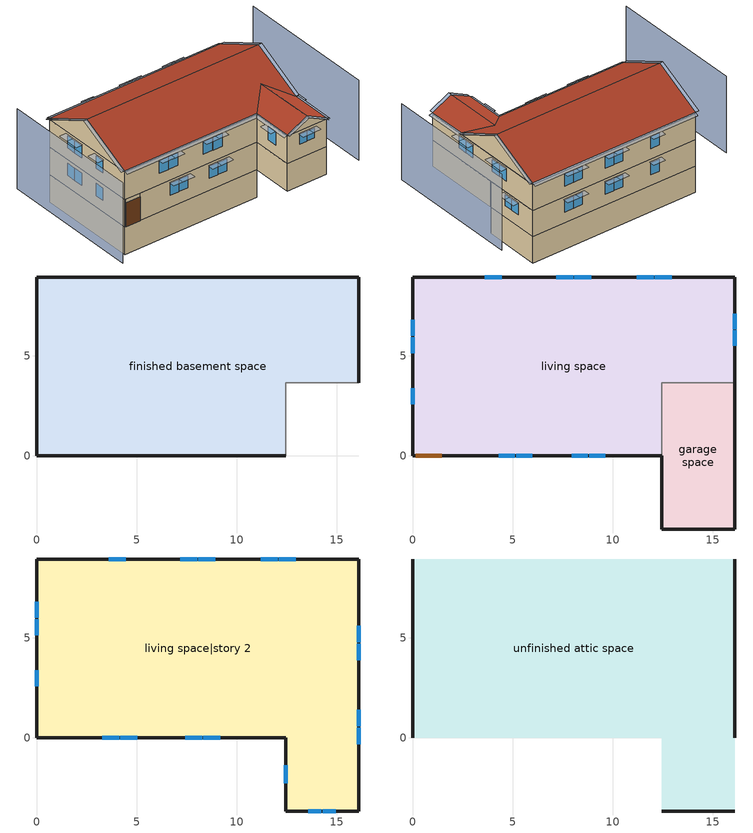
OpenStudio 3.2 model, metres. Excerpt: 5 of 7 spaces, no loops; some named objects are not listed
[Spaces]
finished basement space
 floor foundation (FloorFndGrndFinB): 0,0 0,8.94 16.09,8.94 16.09,3.66 12.43,3.66 12.43,0 z-2.44
 wall foundation (WallFndGrndFinB): 16.09,3.66 16.09,8.94 0,8.94 0,0 12.43,0 z-2.44:0
 wall adiabatic (WallFndGrndFinB): 12.43,0 12.43,3.66 16.09,3.66 z-2.44:0
garage space
 floor foundation (FloorFndGrndUnfinSlab): 12.43,-3.66 12.43,3.66 16.09,3.66 16.09,-3.66 z0
 wall outside (WallExtUninsUnfin): 12.43,0 12.43,-3.66 16.09,-3.66 16.09,3.66 z0:2.44
 wall to living space (WallIntFinInsUnfin Reversed): 16.09,3.66 12.43,3.66 12.43,0 z0:2.44
living space
 floor to finished basement space (FloorFinUninsFin): 0,0 0,8.94 16.09,8.94 16.09,3.66 12.43,3.66 12.43,0 z0
 wall outside (WallExtInsFin): 16.09,3.66 16.09,8.94 0,8.94 0,0 0.13,0 1.48,0 12.43,0 z0:2.44
 window (WindowConstruction): 4.31,0 5.1,0 / 5.16,0 5.96,0 / 7.96,0 8.75,0 / 8.81,0 9.61,0 z1.07:2.13; 12.94,8.94 12.1,8.94 / 12.04,8.94 11.2,8.94 / 8.92,8.94 8.08,8.94 / 8.01,8.94 7.17,8.94 / 4.44,8.94 3.6,8.94 z1.01:2.13; 0,6.8 0,5.99 / 0,5.93 0,5.12 / 0,3.38 0,2.58 z1.06:2.13; 16.09,5.51 16.09,6.27 / 16.09,6.33 16.09,7.09 z1.12:2.13
 door (Door): 0.15,0 1.46,0 z0:2.13
living space|story 2
 floor to garage space (FloorFinInsUnfin): 16.09,3.66 16.09,-3.66 12.43,-3.66 12.43,3.66 z2.44
 floor to living space (FloorFinUninsFin): 16.09,8.94 16.09,3.66 12.43,3.66 12.43,0 0,0 0,8.94 z2.44
 wall outside (WallExtInsFin): 0,8.94 0,0 12.43,0 12.43,-3.66 16.09,-3.66 16.09,8.94 0,8.94 z2.44:4.88
 window (WindowConstruction): 3.27,0 4.11,0 / 4.17,0 5.02,0 / 7.41,0 8.26,0 / 8.32,0 9.17,0 z3.44:4.57; 13.58,-3.66 14.23,-3.66 / 14.29,-3.66 14.94,-3.66 z3.7:4.57; 12.94,8.94 12.1,8.94 / 12.04,8.94 11.2,8.94 / 8.92,8.94 8.08,8.94 / 8.01,8.94 7.17,8.94 / 4.44,8.94 3.6,8.94 z3.45:4.57; 12.43,-1.38 12.43,-2.28 z3.38:4.57; 0,6.8 0,5.99 / 0,5.93 0,5.12 / 0,3.38 0,2.58 z3.49:4.57; 16.09,-0.32 16.09,0.51 / 16.09,0.57 16.09,1.4 / 16.09,3.88 16.09,4.71 / 16.09,4.77 16.09,5.6 z3.46:4.57
unfinished attic space
 floor to living space|story 2 (FloorFinInsUnfinAttic): 16.09,8.94 16.09,0 0,0 0,8.94 z4.88; 12.43,-3.66 12.43,0 16.09,0 16.09,-3.66 z4.88
 wall outside (WallExtUninsUnfin): 0,4.47,7.11 0,8.94,4.88 0,0,4.88; 16.09,4.47,7.11 16.09,0,4.88 16.09,8.94,4.88; 12.43,-3.66,4.88 16.09,-3.66,4.88 14.26,-3.66,5.79
 roof outside (RoofUnfinInsExt): 0,4.47,7.26 16.09,4.47,7.26 16.09,8.94,5.03 0,8.94,5.03; 12.43,0,5.03 12.43,-3.66,5.03 14.26,-3.66,5.94 14.26,1.83,5.94; 16.09,0,5.03 14.26,1.83,5.94 14.26,-3.66,5.94 16.09,-3.66,5.03; 0,4.47,7.26 0,0,5.03 12.43,0,5.03 14.26,1.83,5.94 16.09,0,5.03 16.09,4.47,7.26
shading: -3.05,8.94 -3.05,-3.66 / 19.14,-3.66 19.14,8.94 z0:7.11; 16.39,-3.66,4.88 16.39,0,4.88 16.09,0,5.03 16.09,-3.66,5.03; 14.26,-3.96,5.94 16.09,-3.96,5.03 16.09,-3.66,5.03 14.26,-3.66,5.94; 12.13,0,4.88 12.13,-3.66,4.88 12.43,-3.66,5.03 12.43,0,5.03; 12.43,-3.96,5.03 14.26,-3.96,5.94 14.26,-3.66,5.94 12.43,-3.66,5.03; -0.3,4.47,7.26 -0.3,0,5.03 0,0,5.03 0,4.47,7.26; 0,-0.3,4.88 12.43,-0.3,4.88 12.43,0,5.03 0,0,5.03; 16.39,0,5.03 16.39,4.47,7.26 16.09,4.47,7.26 16.09,0,5.03; -0.3,8.94,5.03 -0.3,4.47,7.26 0,4.47,7.26 0,8.94,5.03; 16.39,4.47,7.26 16.39,8.94,5.03 16.09,8.94,5.03 16.09,4.47,7.26; 16.09,9.24,4.88 0,9.24,4.88 0,8.94,5.03 16.09,8.94,5.03; 16.09,7.24 16.09,6.18 16.7,6.18 16.7,7.24 z2.29; 16.09,6.42 16.09,5.35 16.7,5.35 16.7,6.42 z2.29; 16.09,5.75 16.09,4.62 16.7,4.62 16.7,5.75 z4.72; 16.09,1.56 16.09,0.42 16.7,0.42 16.7,1.56 z4.72; 11.95,8.94 13.09,8.94 13.09,9.55 11.95,9.55 z4.72; 6.11,0 5.01,0 5.01,-0.61 6.11,-0.61 z2.29; 0,2.42 0,3.54 -0.61,3.54 -0.61,2.42 z4.72; 8.41,0 7.26,0 7.26,-0.61 8.41,-0.61 z4.72; 9.76,0 8.66,0 8.66,-0.61 9.76,-0.61 z2.29; 11.04,8.94 12.19,8.94 12.19,9.55 11.04,9.55 z4.72; 5.26,0 4.15,0 4.15,-0.61 5.26,-0.61 z2.29; 14.38,-3.66 13.43,-3.66 13.43,-4.27 14.38,-4.27 z4.72; 4.27,0 3.11,0 3.11,-0.61 4.27,-0.61 z4.72; 0,4.97 0,6.08 -0.61,6.08 -0.61,4.97 z4.72; 9.32,0 8.17,0 8.17,-0.61 9.32,-0.61 z4.72; 5.18,0 4.02,0 4.02,-0.61 5.18,-0.61 z4.72; 7.02,8.94 8.17,8.94 8.17,9.55 7.02,9.55 z4.72; 15.09,-3.66 14.14,-3.66 14.14,-4.27 15.09,-4.27 z4.72; 8.9,0 7.8,0 7.8,-0.61 8.9,-0.61 z2.29; 16.09,4.86 16.09,3.73 16.7,3.73 16.7,4.86 z4.72; 16.09,0.66 16.09,-0.47 16.7,-0.47 16.7,0.66 z4.72; 7.92,8.94 9.07,8.94 9.07,9.55 7.92,9.55 z4.72; 3.45,8.94 4.59,8.94 4.59,9.55 3.45,9.55 z4.72; 12.43,-2.43 12.43,-1.23 11.82,-1.23 11.82,-2.43 z4.72; 7.92,8.94 9.07,8.94 9.07,9.55 7.92,9.55 z2.29; 11.95,8.94 13.09,8.94 13.09,9.55 11.95,9.55 z2.29; 11.04,8.94 12.19,8.94 12.19,9.55 11.04,9.55 z2.29; 7.02,8.94 8.17,8.94 8.17,9.55 7.02,9.55 z2.29; 0,4.97 0,6.08 -0.61,6.08 -0.61,4.97 z2.29; 3.45,8.94 4.59,8.94 4.59,9.55 3.45,9.55 z2.29; 0,5.84 0,6.95 -0.61,6.95 -0.61,5.84 z4.72; 0,5.84 0,6.95 -0.61,6.95 -0.61,5.84 z2.29; 0,2.42 0,3.54 -0.61,3.54 -0.61,2.42 z2.29
[Site]
Denver Intl Ap_CO_USA: Latitude {deg}=39.83; Longitude {deg}=-104.65; Time Zone {hr}=-7; Elevation {m}=1650; Terrain=Suburbs
[ClimateZones]
Climate Zone Institution Name 1=Building America; Climate Zone Document Year 1=0; Climate Zone Value 1=Cold
[Site:WaterMainsTemperature]
Calculation Method=Correlation; Annual Average Outdoor Air Temperature {C}=10.8753; Maximum Difference In Monthly Average Outdoor Air Temperatures {deltaC}=23.1524
[Site:GroundTemperature:Deep]
10.8753, 10.8753, 10.8753, 10.8753, 10.8753, 10.8753, 10.8753, 10.8753, 10.8753, 10.8753, 10.8753, 10.8753
[Building]
Building 1: North Axis {deg}=202.5; Standards Number of Stories=3; Standards Number of Above Ground Stories=2; Standards Building Type=singlefamilydetached; Standards Number of Living Units=1
[Material] Roughness=Rough
Name | Thickness {m} | Conductivity {W/m-K} | Density {kg/m3} | Specific Heat {J/kg-K} | Thermal Absorptance | Solar Absorptance | Visible Absorptance
Drywall 0.5 in. | 0.0127 | 0.160291 | 801 | 837.4 | 0.9 | 0.5 | 0.1
FloorUATrussandIns | 0.0889 | 0.0436674 | 50.7834 | 1165.1 | 0.9 | 0.5 | 0.9
FloorUAAdditionalCeilingIns | 0.12827 | 0.0411113 | 16.02 | 1046.75
Asphalt Shingles, Medium | 0.009525 | 0.162714 | 1121.4 | 1465.45 | 0.91 | 0.85 | 0.85
RoofSheathing | 0.01905 | 0.115458 | 512.64 | 1214.23 | 0.82 | 0.3 | 0.3
RoofUARoofIns | 0.18415 | 8.02397 | 37.0049 | 1207.88 | 0.91 | 0.85 | 0.91
FoundationExtVertIns | 0.051816 | 0.029427 | 32.04 | 1214.23
Concrete 8.0 in.; FootingMaterial | 0.2032 | 1.803125 | 2242.8 | 837.4 | 0.9
Concrete 4.0 in. | 0.1016 | 1.803125 | 2242.8 | 837.4 | 0.9
FloorIns | 0.1397 | 0.0489548 | 106.365 | 1151.69 | 0.82 | 0.3 | 0.3
Wood Floor | 0.015875 | 0.115458 | 544.68 | 1214.23
Floor Covering | 0.0127 | 0.0433444 | 54.468 | 1339.84 | 0.9 | 0.9
FloorFinStudAndAirFloor | 0.1397 | 0.557395 | 67.691 | 1210.98 | 0.9 | 0.5 | 0.9
Vinyl, Light | 0.009525 | 0.089435 | 177.822 | 1046.75 | 0.9 | 0.3 | 0.3
WallSheathing | 0.0127 | 0.115458 | 512.64 | 1214.23 | 0.82 | 0.3 | 0.3
WallSplineLayerOuter | 0.0127 | 0.0451653 | 147.0636 | 1214.23 | 0.9 | 0.3 | 0.9
WallIns | 0.066675 | 0.0387697 | 107.0136 | 1214.23 | 0.9 | 0.3 | 0.9
WallIntSheathing | 0.011176 | 0.115458 | 512.64 | 1214.23 | 0.82 | 0.3 | 0.3
WallSplineLayerOuter 1 | 0.0127 | 0.0456522 | 147.0636 | 1214.23 | 0.82 | 0.3 | 0.82
WallIns 1 | 0.066675 | 0.0391876 | 107.0136 | 1214.23 | 0.82 | 0.3 | 0.82
WallStudAndCavity | 0.0889 | 0.393744 | 83.0341 | 1211.67 | 0.9 | 0.3 | 0.9
WallStudAndCavity 1 | 0.0889 | 0.397942 | 83.0341 | 1211.67 | 0.82 | 0.3 | 0.3
res furniture material living space|story 2 | 0.1524 | 0.115458 | 640.8 | 1214.23 | 0.9 | 0.6 | 0.1
DoorMaterial | 0.04445 | 0.0612267 | 512.64 | 1214.23 | 0.82 | 0.3 | 0.3
[Construction]
FloorFinInsUnfinAttic: Drywall 0.5 in., FloorUATrussandIns, FloorUAAdditionalCeilingIns
RoofUnfinInsExt: Asphalt Shingles, Medium, RoofSheathing, RoofUARoofIns
WallFndGrndFinB: Concrete 8.0 in., Drywall 0.5 in.
FloorFndGrndFinB; FloorFndGrndUnfinSlab: Concrete 4.0 in.
FootingConstruction: FootingMaterial
FloorFinInsUnfin: FloorIns, RoofSheathing, Wood Floor, Floor Covering
FloorFinUninsFin: Drywall 0.5 in., FloorFinStudAndAirFloor, RoofSheathing, Wood Floor, Floor Covering
WallExtInsFin: Vinyl, Light, WallSheathing, WallSplineLayerOuter, WallIns, WallSplineLayerOuter, WallIntSheathing, Drywall 0.5 in.
WallIntFinInsUnfin Reversed: WallIntSheathing, WallSplineLayerOuter 1, WallIns 1, WallSplineLayerOuter 1, WallSheathing
WallExtUninsUnfin: Vinyl, Light, WallSheathing, WallStudAndCavity
WallIntFinUninsFin: WallStudAndCavity 1, Drywall 0.5 in.
res furniture construction living space|story 2; res furniture construction living space; res furniture construction finished basement space; res furniture construction garage space: res furniture material living space|story 2
WindowConstruction: WindowMaterial
Door: DoorMaterial
[WindowMaterial:Shade]
CoolingShade: Solar Transmittance=0.999; Solar Reflectance=0.00099; Visible Transmittance=0.999; Visible Reflectance=0.00099; Thermal Hemispherical Emissivity=1e-05; Thermal Transmittance=0.999; Thickness {m}=0.0001; Conductivity {W/m-K}=10000; Shade to Glass Distance {m}=0.001; Top Opening Multiplier=0; Bottom Opening Multiplier=0; Left-Side Opening Multiplier=0; Right-Side Opening Multiplier=0; Airflow Permeability=0
[WindowMaterial:SimpleGlazingSystem]
WindowMaterial: U-Factor {W/m2-K}=2.10086; Solar Heat Gain Coefficient=0.21
[ThermalZone] Use Ideal Air Loads=No
living zone: Thermostat=living zone temperature setpoint
garage zone; unfinished attic zone: 
finished basement zone: Thermostat=finished basement zone temperature setpoint
res ds res gshp vert bore central clg air system ret air zone; res ds res gshp vert bore central htg air system ret air zone: Volume {m3}=0.25
[Sizing:Zone] Zone Cooling Design Supply Air Temperature Input Method=SupplyAirTemperature; Zone Cooling Design Supply Air Temperature {C}=14; Zone Cooling Design Supply Air Temperature Difference {deltaC}=11.11; Zone Heating Design Supply Air Temperature Input Method=SupplyAirTemperature; Zone Heating Design Supply Air Temperature {C}=40; Zone Heating Design Supply Air Temperature Difference {deltaC}=11.11; Zone Cooling Design Supply Air Humidity Ratio {kg-H2O/kg-air}=0.0085; Zone Heating Design Supply Air Humidity Ratio {kg-H2O/kg-air}=0.008; Cooling Design Air Flow Method=DesignDay; Heating Design Air Flow Method=DesignDay; Account for Dedicated Outdoor Air System=No; Dedicated Outdoor Air System Control Strategy=NeutralSupplyAir; Dedicated Outdoor Air Low Setpoint Temperature for Design {C}=autosize; Dedicated Outdoor Air High Setpoint Temperature for Design {C}=autosize
garage zone; unfinished attic zone; res ds res gshp vert bore central clg air system ret air zone; res ds res gshp vert bore central htg air system ret air zone
[Space]
Name | Space Type | Thermal Zone | Building Unit
garage space | Space Type 1 | garage zone
living space; living space|story 2 | Space Type 2 | living zone | unit 1
unfinished attic space | Space Type 3 | unfinished attic zone
finished basement space | Space Type 4 | finished basement zone | unit 1
res ds res gshp vert bore central clg air system ret air space |  | res ds res gshp vert bore central clg air system ret air zone
res ds res gshp vert bore central htg air system ret air space |  | res ds res gshp vert bore central htg air system ret air zone
[SpaceType]
Name | Standards Space Type
Space Type 1 | garage
Space Type 2 | living
Space Type 3 | unfinished attic
Space Type 4 | finished basement
[BuildingUnit]
unit 1: Building Unit Type=Residential
[External:File]
8760.csv: File=8760.csv
[People:Definition] Number of People Calculation Method=People; Fraction Radiant=0.319734; Sensible Heat Fraction=0.573; Carbon Dioxide Generation Rate {m3/s-W}=0; Enable ASHRAE 55 Comfort Warnings=No; Mean Radiant Temperature Calculation Type=ZoneAveraged
Name | Number of People {people}
res occupants|finished basement space; res occupants|living space | 1.00776
res occupants|living space|story 2 | 1.21448
[People] Number of People Schedule=occupants; Activity Level Schedule=res occupants activity schedule; Multiplier=1
Name | People Definition | Space or SpaceType
res occupants|finished basement space | res occupants|finished basement space | finished basement space
res occupants|living space|story 2 | res occupants|living space|story 2 | living space|story 2
res occupants|living space | res occupants|living space | living space
[Foundation:Kiva] Wall Height Above Grade {m}=0.2032; Wall Depth Below Slab {m}=0.2032
Name | Exterior Vertical Insulation Material | Exterior Vertical Insulation Depth {m} | Footing Wall Construction
Foundation Kiva 1 | FoundationExtVertIns | 2.4384
Foundation Kiva 2 |  |  | FootingConstruction
[Foundation:Kiva:Settings]
Soil Conductivity {W/m-K}=1.731; Soil Density {kg/m3}=1842.3; Soil Specific Heat {J/kg-K}=418.7; Ground Solar Absorptivity=0.9; Ground Thermal Absorptivity=0.9; Ground Surface Roughness {m}=0.03; Far-Field Width {m}=40; Deep-Ground Boundary Condition=ZeroFlux; Deep-Ground Depth {m}=40; Minimum Cell Dimension {m}=0.02; Maximum Cell Growth Coefficient=1.5; Simulation Timestep=Hourly
[SurfaceProperty:ExposedFoundationPerimeter] Exposed Perimeter Calculation Method=TotalExposedPerimeter
Name | Total Exposed Perimeter {m}
Surface 28 | 42.7403
Surface 1 | 14.6304
[InternalMass:Definition] Design Level Calculation Method=SurfaceArea
Name | Construction | Surface Area {m2}
living space|story 2 Partition | WallIntFinUninsFin | 157.192
living space Partition; finished basement space Partition | WallIntFinUninsFin | 130.436
res furniture mass living space|story 2 | res furniture construction living space|story 2 | 62.8768
res furniture mass living space | res furniture construction living space | 52.1743
res furniture mass finished basement space | res furniture construction finished basement space | 52.1743
res furniture mass garage space | res furniture construction garage space | 2.67561
[InternalMass] Multiplier=1
Name | Internal Mass Definition | Space or SpaceType
living space|story 2 Partition | living space|story 2 Partition | living space|story 2
living space Partition | living space Partition | living space
finished basement space Partition | finished basement space Partition | finished basement space
res furniture mass living space|story 2 | res furniture mass living space|story 2 | living space|story 2
res furniture mass living space | res furniture mass living space | living space
res furniture mass finished basement space | res furniture mass finished basement space | finished basement space
res furniture mass garage space | res furniture mass garage space | garage space
[ShadingControl]
WindowShadingControl: Shading Type=InteriorShade; Shading Device Material=CoolingShade; Shading Control Type=OnIfScheduleAllows; Schedule=Window shading schedule; Shading Control Is Scheduled=Yes; Multiple Surface Control Type=Sequential; Sub Surface Name 1=Surface 10 - Window 2; Sub Surface Name 2=Surface 10 - Window 1; Sub Surface Name 3=Surface 18 - Window 4; Sub Surface Name 4=Surface 18 - Window 2; Sub Surface Name 5=Surface 17 - Window 1; Sub Surface Name 6=Surface 13 - Window 2; Sub Surface Name 7=Surface 16 - Window 3; Sub Surface Name 8=Surface 21 - Window 3; Sub Surface Name 9=Surface 13 - Window 4; Sub Surface Name 10=Surface 17 - Window 2; Sub Surface Name 11=Surface 13 - Window 1; Sub Surface Name 12=Surface 19 - Window 1; Sub Surface Name 13=Surface 21 - Window 1; Sub Surface Name 14=Surface 16 - Window 2; Sub Surface Name 15=Surface 21 - Window 4; Sub Surface Name 16=Surface 21 - Window 2; Sub Surface Name 17=Surface 17 - Window 4; Sub Surface Name 18=Surface 19 - Window 2; Sub Surface Name 19=Surface 13 - Window 3; Sub Surface Name 20=Surface 18 - Window 3; Sub Surface Name 21=Surface 18 - Window 1; Sub Surface Name 22=Surface 17 - Window 3; Sub Surface Name 23=Surface 17 - Window 5; Sub Surface Name 24=Surface 20 - Window 1; Sub Surface Name 25=Surface 9 - Window 3; Sub Surface Name 26=Surface 9 - Window 1; Sub Surface Name 27=Surface 9 - Window 2; Sub Surface Name 28=Surface 9 - Window 4; Sub Surface Name 29=Surface 8 - Window 2; Sub Surface Name 30=Surface 9 - Window 5; Sub Surface Name 31=Surface 16 - Window 1; Sub Surface Name 32=Surface 8 - Window 1; Sub Surface Name 33=Surface 8 - Window 3
[AvailabilityManager:DifferentialThermostat]
res solar hot water useful energy: Temperature Difference On Limit {deltaC}=0; Temperature Difference Off Limit {deltaC}=0
[GroundHeatExchanger:Vertical]
res gshp vert bore exchanger: Maximum Flow Rate {m3/s}=0.0033; Number of Bore Holes=8; Bore Hole Length {m}=98.7552; Bore Hole Radius {m}=0.0635; Ground Thermal Conductivity {W/m-K}=1.0386; Ground Thermal Heat Capacity {J/m3-K}=1.93558e+06; Ground Temperature {C}=10.8753; Design Flow Rate {m3/s}=0.000757082; Grout Thermal Conductivity {W/m-K}=0.6924; Pipe Thermal Conductivity {W/m-K}=0.39813; Pipe Out Diameter {m}=0.02667; U-Tube Distance {m}=0.0245389; Pipe Thickness {m}=0.0024257; Maximum Length of Simulation=1; G-Function Reference Ratio=0.0005; G-Function Ln(T/Ts) Value 1=-8.5; G-Function G Value 1=2.679; G-Function Ln(T/Ts) Value 2=-7.8; G-Function G Value 2=3.023; G-Function Ln(T/Ts) Value 3=-7.2; G-Function G Value 3=3.318; G-Function Ln(T/Ts) Value 4=-6.5; G-Function G Value 4=3.664; G-Function Ln(T/Ts) Value 5=-5.9; G-Function G Value 5=3.962; G-Function Ln(T/Ts) Value 6=-5.2; G-Function G Value 6=4.312; G-Function Ln(T/Ts) Value 7=-4.5; G-Function G Value 7=4.692; G-Function Ln(T/Ts) Value 8=-3.963; G-Function G Value 8=4.97; G-Function Ln(T/Ts) Value 9=-3.27; G-Function G Value 9=5.583; G-Function Ln(T/Ts) Value 10=-2.864; G-Function G Value 10=6.018; G-Function Ln(T/Ts) Value 11=-2.577; G-Function G Value 11=6.364; G-Function Ln(T/Ts) Value 12=-2.171; G-Function G Value 12=6.909; G-Function Ln(T/Ts) Value 13=-1.884; G-Function G Value 13=7.327; G-Function Ln(T/Ts) Value 14=-1.191; G-Function G Value 14=8.366; G-Function Ln(T/Ts) Value 15=-0.497; G-Function G Value 15=9.531; G-Function Ln(T/Ts) Value 16=-0.274; G-Function G Value 16=9.883; G-Function Ln(T/Ts) Value 17=-0.051; G-Function G Value 17=10.225; G-Function Ln(T/Ts) Value 18=0.196; G-Function G Value 18=10.562; G-Function Ln(T/Ts) Value 19=0.419; G-Function G Value 19=10.83; G-Function Ln(T/Ts) Value 20=0.642; G-Function G Value 20=11.069; G-Function Ln(T/Ts) Value 21=0.873; G-Function G Value 21=11.28; G-Function Ln(T/Ts) Value 22=1.112; G-Function G Value 22=11.463; G-Function Ln(T/Ts) Value 23=1.335; G-Function G Value 23=11.602; G-Function Ln(T/Ts) Value 24=1.679; G-Function G Value 24=11.762; G-Function Ln(T/Ts) Value 25=2.028; G-Function G Value 25=11.872; G-Function Ln(T/Ts) Value 26=2.275; G-Function G Value 26=11.925; G-Function Ln(T/Ts) Value 27=3.003; G-Function G Value 27=12.013
[EnergyManagementSystem:Sensor]
Name | Output Variable or Output Meter | Output Variable or Output Meter Index Key
res_nv_pb_s | Site Outdoor Air Barometric Pressure
res_af_vw_s | Site Wind Speed
res_nv_wt_s | Site Outdoor Air Humidity Ratio
res_nv_1_nva_s | Schedule Value | res nv_1 avail schedule
res_nv_1_sp_s | Schedule Value | res nv_1 temp schedule
res_ds_res_gshp_vert_bore_central_clg_air_system_ah_mfr_s | System Node Mass Flow Rate | Node 63
res_ds_res_gshp_vert_bore_central_clg_air_system_ah_vfr_s | System Node Current Density Volume Flow Rate | Node 63
res_ds_res_gshp_vert_bore_central_clg_air_system_ah_tt_s | System Node Temperature | Node 63
res_ds_res_gshp_vert_bore_central_clg_air_system_ra_t_s | System Node Temperature | Node 66
res_ds_res_gshp_vert_bore_central_clg_air_system_ah_wt_s | System Node Humidity Ratio | Node 63
res_ds_res_gshp_vert_bore_central_clg_air_system_ra_w_s | System Node Humidity Ratio | Node 66
res_ds_res_gshp_vert_bore_central_htg_air_system_ah_mfr_s | System Node Mass Flow Rate | Node 51
res_ds_res_gshp_vert_bore_central_htg_air_system_ah_vfr_s | System Node Current Density Volume Flow Rate | Node 51
res_ds_res_gshp_vert_bore_central_htg_air_system_ah_tt_s | System Node Temperature | Node 51
res_ds_res_gshp_vert_bore_central_htg_air_system_ra_t_s | System Node Temperature | Node 54
res_ds_res_gshp_vert_bore_central_htg_air_system_ah_wt_s | System Node Humidity Ratio | Node 51
res_ds_res_gshp_vert_bore_central_htg_air_system_ra_w_s | System Node Humidity Ratio | Node 54
res_infil_1_range_sch_s | Schedule Value | res mv_1 range exhaust schedule
res_infil_1_bath_sch_s | Schedule Value | res mv_1 bath exhaust schedule
res_infil_1_wh_sch_s | Schedule Value | Always On Discrete
[EnergyManagementSystem:Program]
res_gshp_vert_bore_pumps_program: Set unit_1_pumps_h = 0; Set unit_1_pumps_c = 0; If res_gshp_vert_bore_heating_coil_s > 0; Set unit_1_pumps_h = res_gshp_vert_bore_pump_s; ElseIf res_gshp_vert_bore_cooling_coil_s > 0; Set unit_1_pumps_c = res_gshp_vert_bore_pump_s; EndIf
res_nv_1_program: Set Tdiff = res_af_1_tin_s-res_af_1_tt_s; Set dT = (@Abs Tdiff); Set pt = (@RhFnTdbWPb res_af_1_tt_s res_nv_wt_s res_nv_pb_s); Set NVA = 11600.149392482814; Set Cs = 0.00017926040778923255; Set Cw = 8.70903777141566e-05; Set MNV = 3.8963980910592118; Set MHR = 0.0115; Set MRH = 0.7; Set temp1 = (res_nv_1_nva_s*NVA); Set SGNV = temp1*((((Cs*dT)+(Cw*(res_af_vw_s^2)))^0.5)/1000); If (res_nv_wt_s<MHR) && (pt<MRH) && (res_af_1_tin_s>res_nv_1_sp_s); Set temp2 = (res_af_1_tin_s-res_nv_1_sp_s); Set NVadj1 = temp2/(res_af_1_tin_s-res_af_1_tt_s); Set NVadj2 = (@Min NVadj1 1); Set NVadj3 = (@Max NVadj2 0); Set NVadj = SGNV*NVadj3; Set res_nv_1_flow_act = (@Min NVadj MNV); Else; Set res_nv_1_flow_act = 0; EndIf
res_ds_res_gshp_vert_bore_central_clg_air_system_program: Set res_ds_res_gshp_vert_bore_central_clg_air_system_AhMfr = res_ds_res_gshp_vert_bore_central_clg_air_system_ah_mfr_s; Set res_ds_res_gshp_vert_bore_central_clg_air_system_FanRtf = res_ds_res_gshp_vert_bore_central_clg_air_system_fan_rtf_s; Set res_ds_res_gshp_vert_bore_central_clg_air_system_AhVfr = res_ds_res_gshp_vert_bore_central_clg_air_system_ah_vfr_s; Set res_ds_res_gshp_vert_bore_central_clg_air_system_AhTt = res_ds_res_gshp_vert_bore_central_clg_air_system_ah_tt_s; Set res_ds_res_gshp_vert_bore_central_clg_air_system_AhWt = res_ds_res_gshp_vert_bore_central_clg_air_system_ah_wt_s; Set res_ds_res_gshp_vert_bore_central_clg_air_system_RaT = res_ds_res_gshp_vert_bore_central_clg_air_system_ra_t_s; Set res_ds_res_gshp_vert_bore_central_clg_air_system_RaW = res_ds_res_gshp_vert_bore_central_clg_air_system_ra_w_s; Set res_ds_res_gshp_vert_bore_central_clg_air_system_AhT = res_ds_res_gshp_vert_bore_central_clg_air_system_ah_t_s; Set res_ds_res_gshp_vert_bore_central_clg_air_system_AhW = res_ds_res_gshp_vert_bore_central_clg_air_system_ah_w_s; Run res_ds_res_gshp_vert_bore_central_clg_air_system_lk_subrout; Set res_ds_res_gshp_vert_bore_central_clg_air_system_SupSLkToLvEq_act = res_ds_res_gshp_vert_bore_central_clg_air_system_SupSLkToLv; Set res_ds_res_gshp_vert_bore_central_clg_air_system_SupLatLkToLvEq_act = res_ds_res_gshp_vert_bore_central_clg_air_system_SupLatLkToLv; Set res_ds_res_gshp_vert_bore_central_clg_air_system_SupDCnToLvEq_act = res_ds_res_gshp_vert_bore_central_clg_air_system_SupDCnToLv; Set res_ds_res_gshp_vert_bore_central_clg_air_system_SupDCnToAhEq_act = res_ds_res_gshp_vert_bore_central_clg_air_system_SupDCnToAh; Set res_ds_res_gshp_vert_bore_central_clg_air_system_SupSLkToAhEq_act = res_ds_res_gshp_vert_bore_central_clg_air_system_SupSLkToAh; Set res_ds_res_gshp_vert_bore_central_clg_air_system_SupLatLkToAhEq_act = res_ds_res_gshp_vert_bore_central_clg_air_system_SupLatLkToAh; Set res_ds_res_gshp_vert_bore_central_clg_air_system_RetSLkEq_act = res_ds_res_gshp_vert_bore_central_clg_air_system_RetSLk; Set res_ds_res_gshp_vert_bore_central_clg_air_system_RetLatLkEq_act = res_ds_res_gshp_vert_bore_central_clg_air_system_RetLatLk; Set res_ds_res_gshp_vert_bore_central_clg_air_system_RetDCnToPlEq_act = res_ds_res_gshp_vert_bore_central_clg_air_system_RetDCnToPl; Set res_ds_res_gshp_vert_bore_central_clg_air_system_RetDCnToAhEquip_act = res_ds_res_gshp_vert_bore_central_clg_air_system_RetDCnToAh; Set res_ds_res_gshp_vert_bore_central_clg_air_system_AhToLivMix_act = res_ds_res_gshp_vert_bore_central_clg_air_system_AhToLiv; Set res_ds_res_gshp_vert_bore_central_clg_air_system_LivToAhMix_act = res_ds_res_gshp_vert_bore_central_clg_air_system_LivToAh
res_ds_res_gshp_vert_bore_central_htg_air_system_program: Set res_ds_res_gshp_vert_bore_central_htg_air_system_AhMfr = res_ds_res_gshp_vert_bore_central_htg_air_system_ah_mfr_s; Set res_ds_res_gshp_vert_bore_central_htg_air_system_FanRtf = res_ds_res_gshp_vert_bore_central_htg_air_system_fan_rtf_s; Set res_ds_res_gshp_vert_bore_central_htg_air_system_AhVfr = res_ds_res_gshp_vert_bore_central_htg_air_system_ah_vfr_s; Set res_ds_res_gshp_vert_bore_central_htg_air_system_AhTt = res_ds_res_gshp_vert_bore_central_htg_air_system_ah_tt_s; Set res_ds_res_gshp_vert_bore_central_htg_air_system_AhWt = res_ds_res_gshp_vert_bore_central_htg_air_system_ah_wt_s; Set res_ds_res_gshp_vert_bore_central_htg_air_system_RaT = res_ds_res_gshp_vert_bore_central_htg_air_system_ra_t_s; Set res_ds_res_gshp_vert_bore_central_htg_air_system_RaW = res_ds_res_gshp_vert_bore_central_htg_air_system_ra_w_s; Set res_ds_res_gshp_vert_bore_central_htg_air_system_AhT = res_ds_res_gshp_vert_bore_central_htg_air_system_ah_t_s; Set res_ds_res_gshp_vert_bore_central_htg_air_system_AhW = res_ds_res_gshp_vert_bore_central_htg_air_system_ah_w_s; Run res_ds_res_gshp_vert_bore_central_htg_air_system_lk_subrout; Set res_ds_res_gshp_vert_bore_central_htg_air_system_SupSLkToLvEq_act = res_ds_res_gshp_vert_bore_central_htg_air_system_SupSLkToLv; Set res_ds_res_gshp_vert_bore_central_htg_air_system_SupLatLkToLvEq_act = res_ds_res_gshp_vert_bore_central_htg_air_system_SupLatLkToLv; Set res_ds_res_gshp_vert_bore_central_htg_air_system_SupDCnToLvEq_act = res_ds_res_gshp_vert_bore_central_htg_air_system_SupDCnToLv; Set res_ds_res_gshp_vert_bore_central_htg_air_system_SupDCnToAhEq_act = res_ds_res_gshp_vert_bore_central_htg_air_system_SupDCnToAh; Set res_ds_res_gshp_vert_bore_central_htg_air_system_SupSLkToAhEq_act = res_ds_res_gshp_vert_bore_central_htg_air_system_SupSLkToAh; Set res_ds_res_gshp_vert_bore_central_htg_air_system_SupLatLkToAhEq_act = res_ds_res_gshp_vert_bore_central_htg_air_system_SupLatLkToAh; Set res_ds_res_gshp_vert_bore_central_htg_air_system_RetSLkEq_act = res_ds_res_gshp_vert_bore_central_htg_air_system_RetSLk; Set res_ds_res_gshp_vert_bore_central_htg_air_system_RetLatLkEq_act = res_ds_res_gshp_vert_bore_central_htg_air_system_RetLatLk; Set res_ds_res_gshp_vert_bore_central_htg_air_system_RetDCnToPlEq_act = res_ds_res_gshp_vert_bore_central_htg_air_system_RetDCnToPl; Set res_ds_res_gshp_vert_bore_central_htg_air_system_RetDCnToAhEquip_act = res_ds_res_gshp_vert_bore_central_htg_air_system_RetDCnToAh; Set res_ds_res_gshp_vert_bore_central_htg_air_system_AhToLivMix_act = res_ds_res_gshp_vert_bore_central_htg_air_system_AhToLiv; Set res_ds_res_gshp_vert_bore_central_htg_air_system_LivToAhMix_act = res_ds_res_gshp_vert_bore_central_htg_air_system_LivToAh
res_infil_1_program: Set p_m = 0.14; Set p_s = 0.22; Set s_m = 270; Set s_s = 370; Set z_m = 9.99744; Set z_s = 4.8768; Set f_t = (((s_m/z_m)^p_m)*((z_s/s_s)^p_s)); Set Tdiff = res_af_1_tin_s-res_af_1_tt_s; Set dT = @Abs Tdiff; Set c = 0.1078; Set Cs = 0.0749; Set Cw = 0.1406; Set n = 0.67; Set sft = (f_t*0.5); Set temp1 = ((c*Cw)*((sft*res_af_vw_s)^(2*n)))^2; Set Qn = (((c*Cs*(dT^n))^2)+temp1)^0.5; Set Tdiff = res_af_1_tin_s-res_af_1_tt_s; Set dT = @Abs Tdiff; Set QWHV = res_infil_1_wh_sch_s*0.0389; Set Qrange = res_infil_1_range_sch_s*0.0472; Set Qdryer = 0.0; Set Qbath = res_infil_1_bath_sch_s*0.0708; Set QhpwhOut = 0; Set QhpwhIn = 0; Set QductsOut = 0; Set QductsIn = 0; Set QductsOut = QductsOut+res_ds_res_gshp_vert_bore_central_clg_air_system_lk_ret_fan_equiv; Set QductsIn = QductsIn+res_ds_res_gshp_vert_bore_central_clg_air_system_lk_sup_fan_equiv; Set QductsOut = QductsOut+res_ds_res_gshp_vert_bore_central_htg_air_system_lk_ret_fan_equiv; Set QductsIn = QductsIn+res_ds_res_gshp_vert_bore_central_htg_air_system_lk_sup_fan_equiv; Set Qout = QWHV+Qrange+Qbath+Qdryer+QhpwhOut+QductsOut; Set Qin = QhpwhIn+QductsIn; Set Qu = (@Abs (Qout-Qin)); Set Qb = (@Min Qout Qin); Set faneff_wh = 0.9438948864000002; Set res_infil_1_house_fan_act = (QWHV*300)/faneff_wh*1; Set faneff_sp = 0.4719474432000001; Set res_infil_1_range_fan_act = (Qrange*300)/faneff_sp; Set res_infil_1_bath_fan_act = (Qbath*300)/faneff_sp; Set Q_acctd_for_elsewhere = QhpwhOut+QhpwhIn+QductsOut+QductsIn; Set res_infil_1_flow_act = (((Qu^2)+(Qn^2))^0.5)-Q_acctd_for_elsewhere; Set res_infil_1_flow_act = (@Max res_infil_1_flow_act 0)
[EnergyManagementSystem:OutputVariable] Type of Data in Variable=Summed; Update Frequency=SystemTimestep; EMS Program or Subroutine=res_gshp_vert_bore_pumps_program; Units=J
Name | EMS Variable
res gshp vert bore htg pump:Pumps:Electricity | unit_1_pumps_h
res gshp vert bore clg pump:Pumps:Electricity | unit_1_pumps_c
[EnergyManagementSystem:ProgramCallingManager]
res gshp vert bore pump program calling manager: EndOfSystemTimestepBeforeHVACReporting; res_gshp_vert_bore_pumps_program
res af_1 program calling manager: BeginTimestepBeforePredictor; res_infil_1_program; res_nv_1_program
res ds res gshp vert bore central clg air system program calling manager: EndOfSystemTimestepAfterHVACReporting; res_ds_res_gshp_vert_bore_central_clg_air_system_program
res ds res gshp vert bore central htg air system program calling manager: EndOfSystemTimestepAfterHVACReporting; res_ds_res_gshp_vert_bore_central_htg_air_system_program
[ThermostatSetpoint:DualSetpoint] Heating Setpoint Temperature Schedule=res heating setpoint; Cooling Setpoint Temperature Schedule=res cooling setpoint
finished basement zone temperature setpoint; living zone temperature setpoint
[ElectricEquipment:Definition] Design Level Calculation Method=EquipmentLevel
Name | Design Level {W} | Fraction Latent | Fraction Radiant | Fraction Lost
res refrig | 65.0889 | 0 | 0 | 0
res range electric | 41.8374 | 0.3 | 0.24 | 0.3
res misc plug loads|finished basement space; res misc plug loads|living space | 197.21 | 0.021 | 0.558 | 0.049
res misc plug loads|living space|story 2 | 237.664 | 0.021 | 0.558 | 0.049
res infil_1 house fan; res infil_1 range fan; res infil_1 bath fan | 0 | 0 | 0 | 1
[ElectricEquipment]
Name | Electric Equipment Definition | Space or SpaceType | Schedule
res refrig | res refrig | living space|story 2 | res refrig schedule
res range electric | res range electric | living space|story 2 | cooking_range
res misc plug loads|finished basement space | res misc plug loads|finished basement space | finished basement space | plug_loads
res misc plug loads|living space|story 2 | res misc plug loads|living space|story 2 | living space|story 2 | plug_loads
res misc plug loads|living space | res misc plug loads|living space | living space | plug_loads
res infil_1 house fan | res infil_1 house fan | living space|story 2 | Always On Discrete
res infil_1 range fan | res infil_1 range fan | living space|story 2 | Always On Discrete
res infil_1 bath fan | res infil_1 bath fan | living space|story 2 | Always On Discrete
[OtherEquipment:Definition] Design Level Calculation Method=EquipmentLevel
Name | Design Level {W} | Fraction Latent | Fraction Radiant | Fraction Lost
res range gas | 436.408 | 0.2 | 0.18 | 0.5
res ds res gshp vert bore central clg air system SupSLkToLvEq; res ds res gshp vert bore central clg air system SupLatLkToLvEq; res ds res gshp vert bore central clg air system SupDCnToLvEq; res ds res gshp vert bore central clg air system SupDCnToAhEq; res ds res gshp vert bore central clg air system RetDCnToPlEq; res ds res gshp vert bore central clg air system RetDCnToAhEquip; res ds res gshp vert bore central clg air system SupSLkToAhEq; res ds res gshp vert bore central clg air system SupLatLkToAhEq; res ds res gshp vert bore central clg air system RetSLkEq; res ds res gshp vert bore central clg air system RetLatLkEq; res ds res gshp vert bore central htg air system SupSLkToLvEq; res ds res gshp vert bore central htg air system SupLatLkToLvEq; res ds res gshp vert bore central htg air system SupDCnToLvEq; res ds res gshp vert bore central htg air system SupDCnToAhEq; res ds res gshp vert bore central htg air system RetDCnToPlEq; res ds res gshp vert bore central htg air system RetDCnToAhEquip; res ds res gshp vert bore central htg air system SupSLkToAhEq; res ds res gshp vert bore central htg air system SupLatLkToAhEq; res ds res gshp vert bore central htg air system RetSLkEq; res ds res gshp vert bore central htg air system RetLatLkEq | 0
[OtherEquipment]
Name | Other Equipment Definition | Space or SpaceType | Schedule | Fuel Type
res range gas | res range gas | living space|story 2 | cooking_range | NaturalGas
res ds res gshp vert bore central clg air system SupSLkToLvEq | res ds res gshp vert bore central clg air system SupSLkToLvEq | living space|story 2 | Always On Discrete | None
res ds res gshp vert bore central clg air system SupLatLkToLvEq | res ds res gshp vert bore central clg air system SupLatLkToLvEq | living space|story 2 | Always On Discrete | None
res ds res gshp vert bore central clg air system SupDCnToLvEq | res ds res gshp vert bore central clg air system SupDCnToLvEq | living space|story 2 | Always On Discrete | None
res ds res gshp vert bore central clg air system SupDCnToAhEq | res ds res gshp vert bore central clg air system SupDCnToAhEq | finished basement space | Always On Discrete | None
res ds res gshp vert bore central clg air system RetDCnToPlEq | res ds res gshp vert bore central clg air system RetDCnToPlEq | res ds res gshp vert bore central clg air system ret air space | Always On Discrete | None
res ds res gshp vert bore central clg air system RetDCnToAhEquip | res ds res gshp vert bore central clg air system RetDCnToAhEquip | finished basement space | Always On Discrete | None
res ds res gshp vert bore central clg air system SupSLkToAhEq | res ds res gshp vert bore central clg air system SupSLkToAhEq | finished basement space | Always On Discrete | None
res ds res gshp vert bore central clg air system SupLatLkToAhEq | res ds res gshp vert bore central clg air system SupLatLkToAhEq | finished basement space | Always On Discrete | None
res ds res gshp vert bore central clg air system RetSLkEq | res ds res gshp vert bore central clg air system RetSLkEq | res ds res gshp vert bore central clg air system ret air space | Always On Discrete | None
res ds res gshp vert bore central clg air system RetLatLkEq | res ds res gshp vert bore central clg air system RetLatLkEq | res ds res gshp vert bore central clg air system ret air space | Always On Discrete | None
res ds res gshp vert bore central htg air system SupSLkToLvEq | res ds res gshp vert bore central htg air system SupSLkToLvEq | living space|story 2 | Always On Discrete | None
res ds res gshp vert bore central htg air system SupLatLkToLvEq | res ds res gshp vert bore central htg air system SupLatLkToLvEq | living space|story 2 | Always On Discrete | None
res ds res gshp vert bore central htg air system SupDCnToLvEq | res ds res gshp vert bore central htg air system SupDCnToLvEq | living space|story 2 | Always On Discrete | None
res ds res gshp vert bore central htg air system SupDCnToAhEq | res ds res gshp vert bore central htg air system SupDCnToAhEq | finished basement space | Always On Discrete | None
res ds res gshp vert bore central htg air system RetDCnToPlEq | res ds res gshp vert bore central htg air system RetDCnToPlEq | res ds res gshp vert bore central htg air system ret air space | Always On Discrete | None
res ds res gshp vert bore central htg air system RetDCnToAhEquip | res ds res gshp vert bore central htg air system RetDCnToAhEquip | finished basement space | Always On Discrete | None
res ds res gshp vert bore central htg air system SupSLkToAhEq | res ds res gshp vert bore central htg air system SupSLkToAhEq | finished basement space | Always On Discrete | None
res ds res gshp vert bore central htg air system SupLatLkToAhEq | res ds res gshp vert bore central htg air system SupLatLkToAhEq | finished basement space | Always On Discrete | None
res ds res gshp vert bore central htg air system RetSLkEq | res ds res gshp vert bore central htg air system RetSLkEq | res ds res gshp vert bore central htg air system ret air space | Always On Discrete | None
res ds res gshp vert bore central htg air system RetLatLkEq | res ds res gshp vert bore central htg air system RetLatLkEq | res ds res gshp vert bore central htg air system ret air space | Always On Discrete | None
[Lights:Definition] Design Level Calculation Method=LightingLevel; Fraction Radiant=0.6; Fraction Visible=0.2; Return Air Fraction=0
Name | Lighting Level {W}
res lighting interior finished basement space; res lighting interior living space | 317.063
res lighting interior living space|story 2 | 382.102
res lighting garage garage space | 22.6628
[Lights] Fraction Replaceable=1
Name | Lights Definition | Space or SpaceType | Schedule
res lighting interior finished basement space | res lighting interior finished basement space | finished basement space | lighting_interior
res lighting interior living space|story 2 | res lighting interior living space|story 2 | living space|story 2 | lighting_interior
res lighting interior living space | res lighting interior living space | living space | lighting_interior
res lighting garage garage space | res lighting garage garage space | garage space | lighting_garage
[Exterior:Lights:Definition]
res lighting exterior: Design Level {W}=73.6543
[Exterior:Lights]
res lighting exterior: Exterior Lights Definition=res lighting exterior; Schedule=lighting_exterior
[SpaceInfiltration:EffectiveLeakageArea] Schedule=Always On Discrete
Name | Space or SpaceType | Effective Air Leakage Area {cm2} | Stack Coefficient | Wind Coefficient
res infil|garage space | garage space | 90.5149 | 0.000129067 | 4.38083e-05
res infil|unfinished attic space | unfinished attic space | 5234.49 | 0.000165887 | 4.21805e-05
[SpaceInfiltration:DesignFlowRate] Space or SpaceType=living space|story 2; Schedule=Always On Discrete; Design Flow Rate Calculation Method=Flow/Space; Design Flow Rate {m3/s}=0
res nv_1 flow; res infil_1 flow
[EnergyManagementSystem:Actuator]
Name | Actuated Component | Actuated Component Type | Actuated Component Control Type
res_nv_1_flow_act | res nv_1 flow | Zone Infiltration | Air Exchange Flow Rate
res_ds_res_gshp_vert_bore_central_clg_air_system_SupSLkToLvEq_act | res ds res gshp vert bore central clg air system SupSLkToLvEq | OtherEquipment | Power Level
res_ds_res_gshp_vert_bore_central_clg_air_system_SupLatLkToLvEq_act | res ds res gshp vert bore central clg air system SupLatLkToLvEq | OtherEquipment | Power Level
res_ds_res_gshp_vert_bore_central_clg_air_system_SupDCnToLvEq_act | res ds res gshp vert bore central clg air system SupDCnToLvEq | OtherEquipment | Power Level
res_ds_res_gshp_vert_bore_central_clg_air_system_SupDCnToAhEq_act | res ds res gshp vert bore central clg air system SupDCnToAhEq | OtherEquipment | Power Level
res_ds_res_gshp_vert_bore_central_clg_air_system_RetDCnToPlEq_act | res ds res gshp vert bore central clg air system RetDCnToPlEq | OtherEquipment | Power Level
res_ds_res_gshp_vert_bore_central_clg_air_system_RetDCnToAhEquip_act | res ds res gshp vert bore central clg air system RetDCnToAhEquip | OtherEquipment | Power Level
res_ds_res_gshp_vert_bore_central_clg_air_system_SupSLkToAhEq_act | res ds res gshp vert bore central clg air system SupSLkToAhEq | OtherEquipment | Power Level
res_ds_res_gshp_vert_bore_central_clg_air_system_SupLatLkToAhEq_act | res ds res gshp vert bore central clg air system SupLatLkToAhEq | OtherEquipment | Power Level
res_ds_res_gshp_vert_bore_central_clg_air_system_RetSLkEq_act | res ds res gshp vert bore central clg air system RetSLkEq | OtherEquipment | Power Level
res_ds_res_gshp_vert_bore_central_clg_air_system_RetLatLkEq_act | res ds res gshp vert bore central clg air system RetLatLkEq | OtherEquipment | Power Level
res_ds_res_gshp_vert_bore_central_clg_air_system_AhToLivMix_act | res ds res gshp vert bore central clg air system AhToLivMix | ZoneMixing | Air Exchange Flow Rate
res_ds_res_gshp_vert_bore_central_clg_air_system_LivToAhMix_act | res ds res gshp vert bore central clg air system LivToAhMix | ZoneMixing | Air Exchange Flow Rate
res_ds_res_gshp_vert_bore_central_htg_air_system_SupSLkToLvEq_act | res ds res gshp vert bore central htg air system SupSLkToLvEq | OtherEquipment | Power Level
res_ds_res_gshp_vert_bore_central_htg_air_system_SupLatLkToLvEq_act | res ds res gshp vert bore central htg air system SupLatLkToLvEq | OtherEquipment | Power Level
res_ds_res_gshp_vert_bore_central_htg_air_system_SupDCnToLvEq_act | res ds res gshp vert bore central htg air system SupDCnToLvEq | OtherEquipment | Power Level
res_ds_res_gshp_vert_bore_central_htg_air_system_SupDCnToAhEq_act | res ds res gshp vert bore central htg air system SupDCnToAhEq | OtherEquipment | Power Level
res_ds_res_gshp_vert_bore_central_htg_air_system_RetDCnToPlEq_act | res ds res gshp vert bore central htg air system RetDCnToPlEq | OtherEquipment | Power Level
res_ds_res_gshp_vert_bore_central_htg_air_system_RetDCnToAhEquip_act | res ds res gshp vert bore central htg air system RetDCnToAhEquip | OtherEquipment | Power Level
res_ds_res_gshp_vert_bore_central_htg_air_system_SupSLkToAhEq_act | res ds res gshp vert bore central htg air system SupSLkToAhEq | OtherEquipment | Power Level
res_ds_res_gshp_vert_bore_central_htg_air_system_SupLatLkToAhEq_act | res ds res gshp vert bore central htg air system SupLatLkToAhEq | OtherEquipment | Power Level
res_ds_res_gshp_vert_bore_central_htg_air_system_RetSLkEq_act | res ds res gshp vert bore central htg air system RetSLkEq | OtherEquipment | Power Level
res_ds_res_gshp_vert_bore_central_htg_air_system_RetLatLkEq_act | res ds res gshp vert bore central htg air system RetLatLkEq | OtherEquipment | Power Level
res_ds_res_gshp_vert_bore_central_htg_air_system_AhToLivMix_act | res ds res gshp vert bore central htg air system AhToLivMix | ZoneMixing | Air Exchange Flow Rate
res_ds_res_gshp_vert_bore_central_htg_air_system_LivToAhMix_act | res ds res gshp vert bore central htg air system LivToAhMix | ZoneMixing | Air Exchange Flow Rate
res_infil_1_house_fan_act | res infil_1 house fan | ElectricEquipment | Electricity Rate
res_infil_1_range_fan_act | res infil_1 range fan | ElectricEquipment | Electricity Rate
res_infil_1_bath_fan_act | res infil_1 bath fan | ElectricEquipment | Electricity Rate
res_infil_1_flow_act | res infil_1 flow | Zone Infiltration | Air Exchange Flow Rate
[AirLoopHVAC:ReturnPlenum]
Name | ThermalZone
res gshp vert bore central clg air system return plenum | res ds res gshp vert bore central clg air system ret air zone
res gshp vert bore central htg air system return plenum | res ds res gshp vert bore central htg air system ret air zone
[ZoneMixing] Schedule=Always On Continuous; Design Flow Rate Calculation Method=Flow/Zone; Design Flow Rate {m3/s}=0
Name | Zone | Source Zone
res ds res gshp vert bore central clg air system AhToLivMix; res ds res gshp vert bore central htg air system AhToLivMix | living zone | finished basement zone
res ds res gshp vert bore central clg air system LivToAhMix; res ds res gshp vert bore central htg air system LivToAhMix | finished basement zone | living zone
[Schedule:File] External File=8760.csv; Rows to Skip at Top=1; Number of Hours of Data=8760; Minutes per Item=60
Name | Column Number
occupants | 1
cooking_range | 2
lighting_interior | 4
lighting_garage | 6
lighting_exterior | 5
plug_loads | 3
[Schedule:Constant]
Name | Value
res occupants activity schedule | 112.539
Always On Discrete; Always On Continuous | 1
[Schedule:Ruleset]
Name | Default Day Schedule | Summer Design Day Schedule | Winter Design Day Schedule
Window shading schedule | Schedule Day 3
res heating setpoint | Schedule Day 6 | res heating setpoint summer design | res heating setpoint winter design
res cooling setpoint | Schedule Day 7 | res cooling setpoint summer design | res cooling setpoint winter design
res refrig schedule | Schedule Day 8 | res refrig schedule summer design | res refrig schedule winter design
[Schedule:Day]
Schedule Day 3; Window shading schedule allday1; Window shading schedule allday2; Window shading schedule allday3; Window shading schedule allday4; Window shading schedule allday11; Window shading schedule allday12; Schedule Day 6; Schedule Day 7; Schedule Day 8; res refrig schedule winter design: 24, 0, 0
Window shading schedule allday5; Window shading schedule allday6; Window shading schedule allday7; Window shading schedule allday8; Window shading schedule allday9; Window shading schedule allday10; res refrig schedule summer design: 24, 0, 1
res heating setpoint allday1; res heating setpoint allday2; res heating setpoint allday3; res heating setpoint allday4; res heating setpoint allday5; res heating setpoint allday6; res heating setpoint allday7; res heating setpoint allday8; res heating setpoint allday9; res heating setpoint allday10; res heating setpoint allday11; res heating setpoint allday12: 24, 0, 21.6667
res heating setpoint winter design; res cooling setpoint winter design: 24, 0, 21.1111
res heating setpoint summer design; res cooling setpoint summer design: 24, 0, 23.8889
res cooling setpoint allday1; res cooling setpoint allday2; res cooling setpoint allday3; res cooling setpoint allday4; res cooling setpoint allday5; res cooling setpoint allday6; res cooling setpoint allday7; res cooling setpoint allday8; res cooling setpoint allday9; res cooling setpoint allday10; res cooling setpoint allday11; res cooling setpoint allday12: 24, 0, 24.4444
res refrig schedule allday1; res refrig schedule allday12: 1, 0, 0.610949, 2, 0, 0.595675, 3, 0, 0.580401, 4, 0, 0.565128, 6, 0, 0.549854, 7, 0, 0.580401, 8, 0, 0.610949, 10, 0, 0.626223, 12, 0, 0.610949, 15, 0, 0.641496, 16, 0, 0.626223, 17, 0, 0.672044, 18, 0, 0.733139, 19, 0, 0.763686, 20, 0, 0.733139, 21, 0, 0.717865, 22, 0, 0.702591, 23, 0, 0.672044, 24, 0, 0.626223
res refrig schedule allday2: 1, 0, 0.609489, 2, 0, 0.594252, 3, 0, 0.579015, 4, 0, 0.563777, 6, 0, 0.54854, 7, 0, 0.579015, 8, 0, 0.609489, 10, 0, 0.624726, 12, 0, 0.609489, 15, 0, 0.639964, 16, 0, 0.624726, 17, 0, 0.670438, 18, 0, 0.731387, 19, 0, 0.761861, 20, 0, 0.731387, 21, 0, 0.71615, 22, 0, 0.700912, 23, 0, 0.670438, 24, 0, 0.624726
res refrig schedule allday3; res refrig schedule allday4; res refrig schedule allday5: 1, 0, 0.791241, 2, 0, 0.77146, 3, 0, 0.751679, 4, 0, 0.731898, 6, 0, 0.712117, 7, 0, 0.751679, 8, 0, 0.791241, 10, 0, 0.811022, 12, 0, 0.791241, 15, 0, 0.830803, 16, 0, 0.811022, 17, 0, 0.870365, 18, 0, 0.949489, 19, 0, 0.989051, 20, 0, 0.949489, 21, 0, 0.929708, 22, 0, 0.909927, 23, 0, 0.870365, 24, 0, 0.811022
res refrig schedule allday6; res refrig schedule allday7; res refrig schedule allday8; res refrig schedule allday9: 1, 0, 0.8, 2, 0, 0.78, 3, 0, 0.76, 4, 0, 0.74, 6, 0, 0.72, 7, 0, 0.76, 8, 0, 0.8, 10, 0, 0.82, 12, 0, 0.8, 15, 0, 0.84, 16, 0, 0.82, 17, 0, 0.88, 18, 0, 0.96, 19, 0, 1, 20, 0, 0.96, 21, 0, 0.94, 22, 0, 0.92, 23, 0, 0.88, 24, 0, 0.82
res refrig schedule allday10: 1, 0, 0.679562, 2, 0, 0.662573, 3, 0, 0.645584, 4, 0, 0.628595, 6, 0, 0.611606, 7, 0, 0.645584, 8, 0, 0.679562, 10, 0, 0.696551, 12, 0, 0.679562, 15, 0, 0.71354, 16, 0, 0.696551, 17, 0, 0.747518, 18, 0, 0.815474, 19, 0, 0.849453, 20, 0, 0.815474, 21, 0, 0.798485, 22, 0, 0.781496, 23, 0, 0.747518, 24, 0, 0.696551
res refrig schedule allday11: 1, 0, 0.675182, 2, 0, 0.658303, 3, 0, 0.641423, 4, 0, 0.624544, 6, 0, 0.607664, 7, 0, 0.641423, 8, 0, 0.675182, 10, 0, 0.692062, 12, 0, 0.675182, 15, 0, 0.708942, 16, 0, 0.692062, 17, 0, 0.742701, 18, 0, 0.810219, 19, 0, 0.843978, 20, 0, 0.810219, 21, 0, 0.793339, 22, 0, 0.77646, 23, 0, 0.742701, 24, 0, 0.692062
[Schedule:Rule] Apply Sunday=Yes; Apply Monday=Yes; Apply Tuesday=Yes; Apply Wednesday=Yes; Apply Thursday=Yes; Apply Friday=Yes; Apply Saturday=Yes; Date Specification Type=DateRange; Start Day=1
Name | Schedule Ruleset | Rule Order | Day Schedule | Start Month | End Month | End Day
Window shading schedule allday rule1 | Window shading schedule | 11 | Window shading schedule allday1 | 1 | 1 | 31
Window shading schedule allday rule2 | Window shading schedule | 10 | Window shading schedule allday2 | 2 | 2 | 28
Window shading schedule allday rule3 | Window shading schedule | 9 | Window shading schedule allday3 | 3 | 3 | 31
Window shading schedule allday rule4 | Window shading schedule | 8 | Window shading schedule allday4 | 4 | 4 | 30
Window shading schedule allday rule5 | Window shading schedule | 7 | Window shading schedule allday5 | 5 | 5 | 31
Window shading schedule allday rule6 | Window shading schedule | 6 | Window shading schedule allday6 | 6 | 6 | 30
Window shading schedule allday rule7 | Window shading schedule | 5 | Window shading schedule allday7 | 7 | 7 | 31
Window shading schedule allday rule8 | Window shading schedule | 4 | Window shading schedule allday8 | 8 | 8 | 31
Window shading schedule allday rule9 | Window shading schedule | 3 | Window shading schedule allday9 | 9 | 9 | 30
Window shading schedule allday rule10 | Window shading schedule | 2 | Window shading schedule allday10 | 10 | 10 | 31
Window shading schedule allday rule11 | Window shading schedule | 1 | Window shading schedule allday11 | 11 | 11 | 30
Window shading schedule allday rule12 | Window shading schedule | 0 | Window shading schedule allday12 | 12 | 12 | 31
res heating setpoint allday rule1 | res heating setpoint | 11 | res heating setpoint allday1 | 1 | 1 | 31
res heating setpoint allday rule2 | res heating setpoint | 10 | res heating setpoint allday2 | 2 | 2 | 28
res heating setpoint allday rule3 | res heating setpoint | 9 | res heating setpoint allday3 | 3 | 3 | 31
res heating setpoint allday rule4 | res heating setpoint | 8 | res heating setpoint allday4 | 4 | 4 | 30
res heating setpoint allday rule5 | res heating setpoint | 7 | res heating setpoint allday5 | 5 | 5 | 31
res heating setpoint allday rule6 | res heating setpoint | 6 | res heating setpoint allday6 | 6 | 6 | 30
res heating setpoint allday rule7 | res heating setpoint | 5 | res heating setpoint allday7 | 7 | 7 | 31
res heating setpoint allday rule8 | res heating setpoint | 4 | res heating setpoint allday8 | 8 | 8 | 31
res heating setpoint allday rule9 | res heating setpoint | 3 | res heating setpoint allday9 | 9 | 9 | 30
res heating setpoint allday rule10 | res heating setpoint | 2 | res heating setpoint allday10 | 10 | 10 | 31
res heating setpoint allday rule11 | res heating setpoint | 1 | res heating setpoint allday11 | 11 | 11 | 30
res heating setpoint allday rule12 | res heating setpoint | 0 | res heating setpoint allday12 | 12 | 12 | 31
res cooling setpoint allday rule1 | res cooling setpoint | 11 | res cooling setpoint allday1 | 1 | 1 | 31
res cooling setpoint allday rule2 | res cooling setpoint | 10 | res cooling setpoint allday2 | 2 | 2 | 28
res cooling setpoint allday rule3 | res cooling setpoint | 9 | res cooling setpoint allday3 | 3 | 3 | 31
res cooling setpoint allday rule4 | res cooling setpoint | 8 | res cooling setpoint allday4 | 4 | 4 | 30
res cooling setpoint allday rule5 | res cooling setpoint | 7 | res cooling setpoint allday5 | 5 | 5 | 31
res cooling setpoint allday rule6 | res cooling setpoint | 6 | res cooling setpoint allday6 | 6 | 6 | 30
res cooling setpoint allday rule7 | res cooling setpoint | 5 | res cooling setpoint allday7 | 7 | 7 | 31
res cooling setpoint allday rule8 | res cooling setpoint | 4 | res cooling setpoint allday8 | 8 | 8 | 31
res cooling setpoint allday rule9 | res cooling setpoint | 3 | res cooling setpoint allday9 | 9 | 9 | 30
res cooling setpoint allday rule10 | res cooling setpoint | 2 | res cooling setpoint allday10 | 10 | 10 | 31
res cooling setpoint allday rule11 | res cooling setpoint | 1 | res cooling setpoint allday11 | 11 | 11 | 30
res cooling setpoint allday rule12 | res cooling setpoint | 0 | res cooling setpoint allday12 | 12 | 12 | 31
res refrig schedule allday rule1 | res refrig schedule | 11 | res refrig schedule allday1 | 1 | 1 | 31
res refrig schedule allday rule2 | res refrig schedule | 10 | res refrig schedule allday2 | 2 | 2 | 28
res refrig schedule allday rule3 | res refrig schedule | 9 | res refrig schedule allday3 | 3 | 3 | 31
res refrig schedule allday rule4 | res refrig schedule | 8 | res refrig schedule allday4 | 4 | 4 | 30
res refrig schedule allday rule5 | res refrig schedule | 7 | res refrig schedule allday5 | 5 | 5 | 31
res refrig schedule allday rule6 | res refrig schedule | 6 | res refrig schedule allday6 | 6 | 6 | 30
res refrig schedule allday rule7 | res refrig schedule | 5 | res refrig schedule allday7 | 7 | 7 | 31
res refrig schedule allday rule8 | res refrig schedule | 4 | res refrig schedule allday8 | 8 | 8 | 31
res refrig schedule allday rule9 | res refrig schedule | 3 | res refrig schedule allday9 | 9 | 9 | 30
res refrig schedule allday rule10 | res refrig schedule | 2 | res refrig schedule allday10 | 10 | 10 | 31
res refrig schedule allday rule11 | res refrig schedule | 1 | res refrig schedule allday11 | 11 | 11 | 30
res refrig schedule allday rule12 | res refrig schedule | 0 | res refrig schedule allday12 | 12 | 12 | 31
